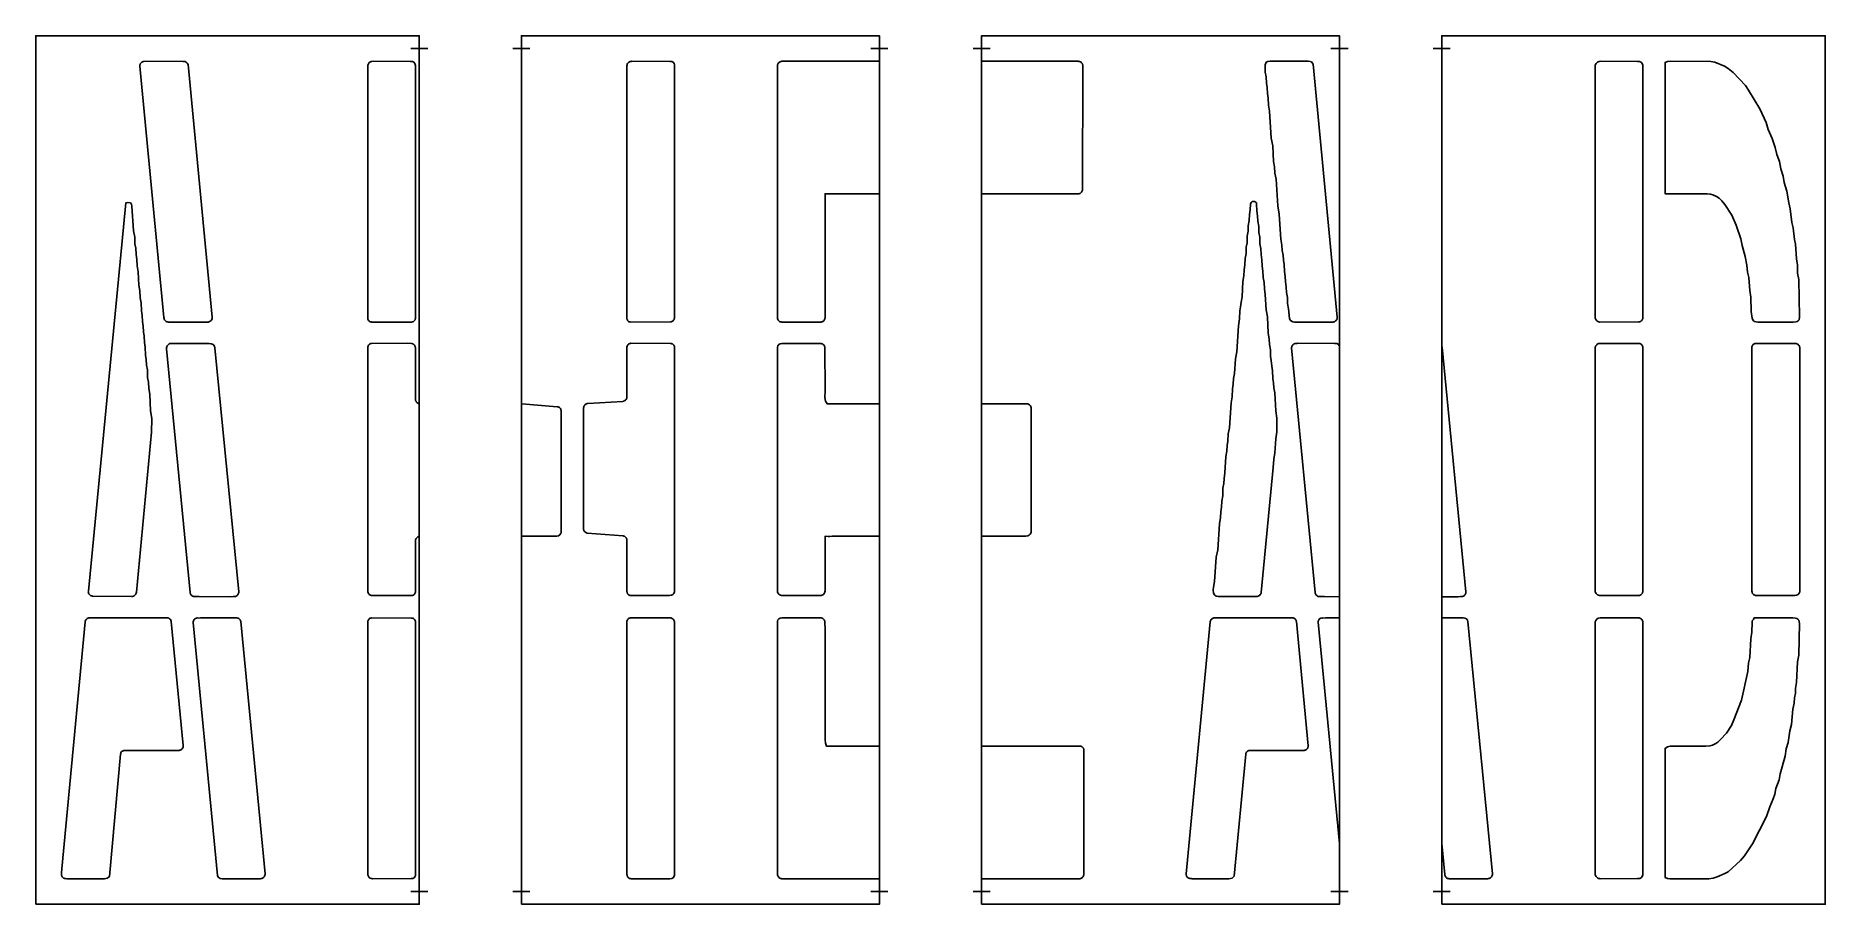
# Model space of a CAD drawing. Header units: inches. Extents: x 0 to 210, y 0 to 102.
import ezdxf

# ---------------------------------------------------------------- set-up
doc = ezdxf.new("R2010")
doc.units = ezdxf.units.IN
doc.header["$MEASUREMENT"] = 0
doc.layers.add('CUT', color=1, linetype='Continuous')
doc.layers.add('REG', color=5, linetype='Continuous')

msp = doc.modelspace()

# ---------------------------------------------------------------- linework, layer by layer
at = {"layer": 'CUT'}
for points in [[(12.27, 98.69), (12.29, 98.74), (12.33, 98.78), (12.37, 98.83), (12.41, 98.87), (12.46, 98.91), (12.52, 98.94), (12.57, 98.96), (12.68, 98.99), (12.82, 99), (17.31, 98.99), (17.54, 98.96), (17.67, 98.9), (17.76, 98.8), (17.88, 98.63), (20.72, 68.96), (20.71, 68.87), (20.7, 68.78), (20.67, 68.69), (20.62, 68.61), (20.56, 68.54), (20.49, 68.48), (20.41, 68.43), (20.32, 68.4), (20.22, 68.38), (20.06, 68.38), (19.86, 68.37), (15.57, 68.38), (15.49, 68.39), (15.4, 68.42), (15.31, 68.46), (15.24, 68.51), (15.18, 68.57), (15.12, 68.64), (15.08, 68.72), (15.05, 68.81), (15.03, 68.91), (12.21, 98.44), (12.21, 98.51), (12.23, 98.58), (12.24, 98.63)], [(39.02, 68.64), (38.99, 68.73), (38.98, 68.81), (38.98, 98.48), (38.99, 98.55), (39.01, 98.64), (39.04, 98.72), (39.09, 98.79), (39.14, 98.85), (39.21, 98.91), (39.28, 98.94), (39.36, 98.97), (39.45, 98.99), (39.61, 99), (43.98, 98.99), (44.21, 98.96), (44.38, 98.88), (44.49, 98.74), (44.58, 98.52), (44.58, 68.88), (44.57, 68.8), (44.55, 68.72), (44.52, 68.64), (44.47, 68.57), (44.41, 68.5), (44.35, 68.45), (44.28, 68.42), (44.2, 68.39), (44.11, 68.37), (43.98, 68.38), (43.63, 68.37), (39.43, 68.38), (39.35, 68.39), (39.27, 68.41), (39.19, 68.45), (39.12, 68.5), (39.06, 68.57)], [(69.42, 68.66), (69.4, 68.72), (69.39, 68.77), (69.39, 68.82), (69.39, 98.48), (69.4, 98.57), (69.42, 98.65), (69.45, 98.73), (69.5, 98.8), (69.56, 98.86), (69.63, 98.91), (69.7, 98.95), (69.78, 98.98), (69.87, 98.99), (69.97, 99), (74.46, 98.99), (74.66, 98.97), (74.81, 98.9), (74.92, 98.76), (74.98, 98.58), (74.98, 68.92), (74.98, 68.83), (74.95, 68.74), (74.92, 68.67), (74.87, 68.59), (74.81, 68.53), (74.74, 68.47), (74.67, 68.43), (74.58, 68.41), (74.49, 68.39), (69.82, 68.38), (69.76, 68.39), (69.69, 68.4), (69.64, 68.42), (69.59, 68.45), (69.54, 68.49), (69.5, 68.53), (69.47, 68.57), (69.44, 68.61)], [(87.09, 68.69), (87.06, 68.78), (87.05, 68.88), (87.05, 98.41), (87.05, 98.51), (87.08, 98.6), (87.11, 98.68), (87.16, 98.76), (87.2, 98.81), (87.25, 98.86), (87.31, 98.9), (87.37, 98.94), (87.44, 98.97), (87.49, 98.98), (87.56, 99), (87.63, 99), (99.02, 99), (99.02, 83.44), (92.64, 83.44), (92.64, 68.89), (92.63, 68.81), (92.61, 68.73), (92.58, 68.66), (92.55, 68.59), (92.5, 68.53), (92.44, 68.48), (92.38, 68.44), (92.31, 68.41), (92.24, 68.39), (92.16, 68.38), (87.74, 68.37), (87.68, 68.38), (87.56, 68.38), (87.48, 68.39), (87.38, 68.41), (87.29, 68.46), (87.21, 68.52), (87.14, 68.6)], [(122.36, 99), (122.44, 98.99), (122.53, 98.97), (122.62, 98.93), (122.69, 98.89), (122.74, 98.84), (122.78, 98.8), (122.83, 98.75), (122.86, 98.69), (122.88, 98.64), (122.9, 98.57), (122.92, 98.5), (122.92, 98.44), (122.86, 83.94), (122.85, 83.87), (122.83, 83.78), (122.8, 83.72), (122.76, 83.64), (122.72, 83.59), (122.67, 83.55), (122.62, 83.51), (122.58, 83.49), (122.52, 83.47), (122.46, 83.45), (122.41, 83.44), (122.35, 83.44), (111.02, 83.44), (111.02, 99)], [(147.18, 68.79), (147.06, 69.94), (146.94, 70.57), (146.91, 71.27), (146.81, 71.86), (146.78, 72.49), (146.68, 73.12), (146.66, 73.74), (146.56, 74.33), (146.53, 75.15), (146.44, 75.66), (146.41, 76.24), (146.32, 76.79), (146.28, 77.4), (146.15, 78.12), (145.95, 81.05), (145.78, 82.01), (145.58, 85.15), (145.45, 85.86), (145.41, 86.6), (145.3, 87.23), (145.19, 89.07), (145.03, 89.99), (144.83, 93.13), (144.7, 93.85), (144.67, 94.67), (144.57, 95.22), (144.54, 95.92), (144.45, 96.43), (144.42, 97.18), (144.32, 97.73), (144.32, 98.59), (144.37, 98.77), (144.44, 98.88), (144.63, 98.97), (144.91, 99), (149.36, 99), (149.6, 98.97), (149.73, 98.92), (149.83, 98.83), (149.93, 98.66), (152.76, 68.95), (152.76, 68.88), (152.76, 68.83), (152.75, 68.77), (152.72, 68.71), (152.7, 68.65), (152.66, 68.59), (152.63, 68.55), (152.58, 68.51), (152.53, 68.47), (152.48, 68.44), (152.44, 68.42), (152.37, 68.4), (152.27, 68.38), (152.09, 68.38), (152, 68.37), (147.75, 68.38), (147.56, 68.41), (147.39, 68.48), (147.26, 68.61)], [(188.64, 98.53), (188.64, 68.88), (188.63, 68.8), (188.61, 68.71), (188.57, 68.64), (188.52, 68.56), (188.46, 68.5), (188.38, 68.45), (188.31, 68.42), (188.21, 68.39), (188.14, 68.39), (183.6, 68.38), (183.37, 68.43), (183.22, 68.52), (183.11, 68.67), (183.05, 68.85), (183.05, 98.42), (183.06, 98.53), (183.1, 98.64), (183.15, 98.74), (183.22, 98.82), (183.31, 98.89), (183.41, 98.95), (183.52, 98.98), (183.66, 99), (188.03, 98.99), (188.26, 98.96), (188.43, 98.88), (188.55, 98.75)], [(205.77, 82.36), (205.95, 81.66), (206.14, 80.08), (206.27, 79.44), (206.45, 78.09), (206.56, 77.54), (206.66, 75.82), (206.79, 75.07), (206.81, 74.11), (206.93, 73.36), (207.03, 68.99), (206.97, 68.65), (206.89, 68.53), (206.77, 68.45), (206.59, 68.39), (206.3, 68.37), (202.15, 68.37), (201.76, 68.43), (201.63, 68.51), (201.54, 68.62), (201.47, 68.84), (201.34, 69.62), (201.32, 71.3), (201.19, 72.09), (201.08, 73.59), (200.94, 74.22), (200.85, 75.05), (200.65, 76.09), (200.28, 77.37), (200.13, 78.15), (199.6, 79.74), (199.08, 80.93), (198.28, 82.2), (197.9, 82.63), (197.59, 82.91), (197.27, 83.12), (196.87, 83.33), (196.6, 83.41), (196.18, 83.44), (191.25, 83.45), (191.25, 98.87), (191.55, 98.97), (191.86, 99), (196.61, 98.99), (197.09, 98.89), (198.21, 98.42), (198.67, 98.14), (199.24, 97.7), (200.7, 96.14), (201.06, 95.62), (202.36, 93.42), (203.11, 91.82), (203.36, 90.98), (203.83, 89.95), (204.19, 88.88), (204.37, 88.07), (204.67, 87.25), (204.84, 86.38), (205.13, 85.51), (205.24, 84.77), (205.55, 83.73)], [(11.23, 82.24), (11.28, 81.98), (11.48, 79.1), (11.61, 78.34), (11.64, 77.56), (11.73, 77.05), (11.77, 76.31), (11.86, 75.72), (11.89, 74.97), (12.01, 74.26), (12.11, 72.71), (12.23, 72.04), (12.26, 71.21), (12.36, 70.62), (12.39, 69.71), (12.48, 69.16), (12.51, 68.46), (12.61, 67.91), (12.64, 67.21), (12.73, 66.7), (12.76, 65.96), (12.85, 65.41), (12.88, 64.5), (12.97, 63.99), (13.01, 63.33), (13.1, 62.78), (13.13, 61.87), (13.23, 61.32), (13.26, 60.58), (13.38, 59.9), (13.48, 57.94), (13.61, 57.06), (13.57, 55.43), (11.81, 36.65), (11.79, 36.54), (11.75, 36.44), (11.7, 36.36), (11.63, 36.28), (11.55, 36.22), (11.45, 36.17), (11.34, 36.14), (11.24, 36.13), (6.65, 36.19), (6.57, 36.21), (6.48, 36.24), (6.4, 36.28), (6.34, 36.33), (6.28, 36.4), (6.23, 36.46), (6.19, 36.54), (6.17, 36.62), (6.16, 36.7), (6.17, 36.78), (10.56, 82.36), (10.83, 82.42), (11.1, 82.38)], [(138.24, 37.23), (138.37, 37.91), (138.57, 40.75), (138.74, 41.63), (138.94, 44.69), (139.07, 45.44), (139.1, 46.1), (139.19, 46.65), (139.23, 47.35), (139.33, 47.98), (139.35, 48.85), (139.44, 49.4), (139.48, 50.02), (139.59, 50.65), (139.7, 52.57), (139.81, 53.21), (139.85, 53.86), (139.94, 54.37), (139.98, 55.24), (140.11, 55.95), (140.31, 58.88), (140.44, 59.59), (140.47, 60.55), (140.56, 61.1), (140.6, 61.75), (140.71, 62.34), (140.82, 64.06), (140.97, 64.89), (141.18, 67.95), (141.31, 68.74), (141.35, 69.69), (141.43, 70.16), (141.48, 70.73), (141.59, 71.32), (141.69, 73.12), (141.81, 73.8), (141.84, 74.5), (141.93, 75.09), (141.96, 75.83), (142.06, 76.42), (142.09, 77.16), (142.18, 77.67), (142.21, 78.46), (142.31, 79.05), (142.33, 79.67), (142.43, 80.3), (142.46, 81), (142.56, 81.55), (142.58, 82.24), (142.65, 82.43), (142.77, 82.52), (143.04, 82.54), (143.21, 82.46), (143.28, 82.36), (143.3, 82.22), (143.33, 81.44), (143.42, 80.85), (143.45, 80.23), (143.55, 79.6), (143.58, 78.9), (143.67, 78.35), (143.7, 77.56), (143.8, 77.01), (143.83, 76.31), (143.93, 75.68), (143.95, 74.93), (144.05, 74.34), (144.07, 73.6), (144.17, 73.01), (144.21, 72.27), (144.32, 71.63), (144.42, 69.83), (144.57, 69), (144.67, 67.08), (144.79, 66.4), (144.82, 65.74), (144.92, 65.11), (144.95, 64.37), (145.03, 63.86), (145.07, 63.2), (145.17, 62.65), (145.2, 61.74), (145.28, 61.23), (145.33, 60.66), (145.44, 60.07), (145.54, 57.93), (145.67, 57.1), (145.67, 55.47), (145.54, 54.67), (145.44, 53), (145.32, 52.29), (145.24, 51.3), (143.84, 36.62), (143.82, 36.53), (143.78, 36.44), (143.73, 36.36), (143.66, 36.27), (143.58, 36.22), (143.49, 36.17), (143.38, 36.14), (143.28, 36.13), (138.82, 36.13), (138.55, 36.2), (138.34, 36.35), (138.25, 36.55), (138.22, 36.91)], [(15.58, 65.75), (15.67, 65.81), (15.74, 65.84), (15.79, 65.86), (15.91, 65.87), (20.32, 65.87), (20.6, 65.83), (20.81, 65.73), (20.96, 65.56), (21.02, 65.35), (23.82, 36.71), (23.82, 36.62), (23.81, 36.53), (23.77, 36.44), (23.73, 36.36), (23.67, 36.29), (23.6, 36.24), (23.52, 36.19), (23.43, 36.16), (23.33, 36.14), (23.18, 36.14), (22.9, 36.12), (19.19, 36.13), (18.61, 36.13), (18.52, 36.14), (18.44, 36.17), (18.37, 36.2), (18.31, 36.25), (18.25, 36.3), (18.2, 36.37), (18.16, 36.45), (18.13, 36.52), (18.11, 36.61), (15.35, 65.23), (15.35, 65.35), (15.38, 65.46), (15.4, 65.51), (15.43, 65.58), (15.49, 65.67)], [(44.54, 65.51), (44.57, 65.32), (44.58, 59.53), (44.59, 59.36), (44.59, 59.25), (44.59, 59.18), (44.61, 59.13), (44.63, 59.07), (44.65, 59.02), (44.68, 58.97), (44.72, 58.92), (44.76, 58.89), (44.84, 58.83), (44.93, 58.78), (44.99, 58.76), (45.01, 58.76), (45.01, 43.21), (44.95, 43.19), (44.91, 43.18), (44.85, 43.15), (44.81, 43.13), (44.76, 43.09), (44.71, 43.04), (44.68, 43), (44.64, 42.94), (44.61, 42.87), (44.59, 42.8), (44.58, 42.71), (44.58, 36.72), (44.56, 36.63), (44.54, 36.56), (44.5, 36.48), (44.45, 36.41), (44.38, 36.35), (44.31, 36.31), (44.23, 36.27), (44.14, 36.25), (44.07, 36.25), (39.45, 36.25), (39.37, 36.26), (39.28, 36.29), (39.21, 36.33), (39.14, 36.38), (39.08, 36.45), (39.04, 36.51), (39.01, 36.59), (38.99, 36.68), (38.98, 36.75), (38.98, 65.42), (38.99, 65.48), (39, 65.54), (39.02, 65.59), (39.06, 65.65), (39.1, 65.71), (39.14, 65.75), (39.19, 65.79), (39.24, 65.82), (39.32, 65.85), (39.41, 65.87), (43.69, 65.88), (44.14, 65.85), (44.32, 65.79), (44.45, 65.68)], [(64.56, 58.74), (64.64, 58.78), (64.73, 58.8), (64.79, 58.81), (68.89, 59.06), (68.96, 59.07), (69.01, 59.08), (69.07, 59.11), (69.12, 59.13), (69.16, 59.16), (69.22, 59.21), (69.29, 59.29), (69.33, 59.36), (69.36, 59.43), (69.38, 59.51), (69.39, 59.59), (69.39, 65.42), (69.4, 65.53), (69.42, 65.58), (69.45, 65.64), (69.51, 65.72), (69.59, 65.79), (69.65, 65.83), (69.71, 65.85), (69.78, 65.87), (69.85, 65.88), (74.5, 65.86), (74.56, 65.85), (74.6, 65.84), (74.66, 65.83), (74.72, 65.8), (74.77, 65.77), (74.81, 65.74), (74.85, 65.7), (74.89, 65.65), (74.94, 65.57), (74.96, 65.5), (74.98, 65.43), (74.98, 65.36), (74.98, 36.69), (74.9, 36.51), (74.79, 36.37), (74.63, 36.29), (74.39, 36.25), (69.98, 36.25), (69.85, 36.25), (69.77, 36.27), (69.68, 36.3), (69.59, 36.35), (69.54, 36.39), (69.51, 36.42), (69.47, 36.47), (69.45, 36.52), (69.42, 36.57), (69.41, 36.62), (69.4, 36.67), (69.39, 36.73), (69.39, 42.75), (69.38, 42.83), (69.36, 42.9), (69.33, 42.97), (69.29, 43.04), (69.23, 43.11), (69.19, 43.15), (69.14, 43.18), (69.09, 43.21), (69.03, 43.23), (68.93, 43.25), (64.74, 43.58), (64.69, 43.59), (64.63, 43.61), (64.57, 43.64), (64.51, 43.68), (64.46, 43.72), (64.41, 43.77), (64.38, 43.82), (64.34, 43.88), (64.32, 43.95), (64.3, 44), (64.29, 44.06), (64.29, 44.12), (64.31, 58.3), (64.32, 58.39), (64.34, 58.47), (64.38, 58.55), (64.43, 58.62), (64.49, 58.69)], [(87.1, 36.59), (87.06, 36.7), (87.05, 36.82), (87.05, 65.41), (87.12, 65.59), (87.23, 65.74), (87.39, 65.83), (87.58, 65.87), (92.11, 65.86), (92.19, 65.86), (92.27, 65.83), (92.35, 65.8), (92.43, 65.75), (92.49, 65.7), (92.54, 65.63), (92.58, 65.55), (92.61, 65.48), (92.63, 65.39), (92.64, 60.28), (92.61, 59.5), (92.69, 59.1), (92.77, 58.98), (92.88, 58.78), (99.02, 58.78), (99.02, 43.22), (93.49, 43.22), (93.16, 43.2), (93, 43.2), (92.64, 43.21), (92.64, 36.79), (92.63, 36.71), (92.61, 36.63), (92.58, 36.56), (92.54, 36.49), (92.5, 36.44), (92.45, 36.39), (92.4, 36.35), (92.36, 36.32), (92.3, 36.3), (92.25, 36.28), (92.18, 36.26), (92.13, 36.26), (91.96, 36.26), (91.85, 36.25), (87.63, 36.25), (87.53, 36.26), (87.42, 36.29), (87.32, 36.34), (87.23, 36.41), (87.15, 36.49)], [(147.47, 65.58), (147.5, 65.64), (147.55, 65.69), (147.59, 65.74), (147.63, 65.77), (147.69, 65.8), (147.74, 65.82), (147.8, 65.85), (147.89, 65.86), (148.01, 65.86), (148.1, 65.88), (152.46, 65.87), (152.7, 65.84), (152.88, 65.77), (153.01, 65.64), (153.03, 65.57), (153.03, 36.12), (151.28, 36.13), (150.66, 36.13), (150.58, 36.14), (150.51, 36.16), (150.44, 36.19), (150.36, 36.25), (150.3, 36.3), (150.25, 36.36), (150.21, 36.45), (150.18, 36.52), (150.17, 36.61), (147.41, 65.33), (147.41, 65.4), (147.42, 65.46), (147.44, 65.52)], [(165.08, 65.42), (167.87, 36.7), (167.87, 36.61), (167.85, 36.52), (167.82, 36.44), (167.77, 36.36), (167.72, 36.29), (167.65, 36.23), (167.57, 36.19), (167.48, 36.16), (167.38, 36.14), (167.24, 36.14), (166.95, 36.12), (165.03, 36.12), (165.03, 65.57)], [(183.1, 36.6), (183.06, 36.71), (183.05, 36.83), (183.05, 65.31), (183.05, 65.39), (183.07, 65.49), (183.1, 65.56), (183.15, 65.64), (183.22, 65.71), (183.29, 65.77), (183.37, 65.81), (183.45, 65.84), (183.54, 65.86), (188.15, 65.87), (188.22, 65.86), (188.31, 65.84), (188.38, 65.81), (188.45, 65.77), (188.52, 65.7), (188.57, 65.63), (188.61, 65.56), (188.63, 65.47), (188.64, 65.39), (188.64, 36.78), (188.64, 36.7), (188.61, 36.61), (188.58, 36.54), (188.54, 36.47), (188.48, 36.4), (188.41, 36.34), (188.33, 36.3), (188.24, 36.27), (188.16, 36.25), (188.01, 36.25), (183.64, 36.25), (183.54, 36.26), (183.43, 36.29), (183.32, 36.34), (183.23, 36.41), (183.15, 36.5)], [(201.49, 36.55), (201.46, 36.65), (201.45, 36.75), (201.45, 65.41), (201.45, 65.48), (201.47, 65.56), (201.5, 65.62), (201.54, 65.69), (201.59, 65.74), (201.65, 65.79), (201.72, 65.83), (201.8, 65.86), (201.87, 65.87), (206.55, 65.86), (206.62, 65.85), (206.7, 65.83), (206.78, 65.8), (206.85, 65.75), (206.92, 65.7), (206.97, 65.63), (207.01, 65.55), (207.03, 65.47), (207.05, 65.37), (207.05, 36.7), (206.97, 36.52), (206.86, 36.38), (206.69, 36.29), (206.46, 36.25), (201.96, 36.25), (201.87, 36.26), (201.78, 36.28), (201.69, 36.33), (201.61, 36.39), (201.54, 36.47)], [(57.04, 58.76), (61.2, 58.43), (61.26, 58.42), (61.34, 58.4), (61.41, 58.37), (61.47, 58.33), (61.54, 58.27), (61.58, 58.21), (61.62, 58.15), (61.65, 58.08), (61.67, 57.99), (61.68, 57.91), (61.68, 43.67), (61.6, 43.49), (61.51, 43.37), (61.36, 43.28), (61.17, 43.23), (57.07, 43.21), (57.02, 43.21), (57.01, 43.21), (57.01, 58.76)], [(116.33, 58.78), (116.39, 58.78), (116.45, 58.76), (116.51, 58.74), (116.58, 58.71), (116.63, 58.67), (116.68, 58.63), (116.73, 58.58), (116.76, 58.52), (116.79, 58.46), (116.81, 58.4), (116.82, 58.34), (116.83, 58.27), (116.83, 43.67), (116.73, 43.46), (116.61, 43.33), (116.44, 43.25), (116.2, 43.22), (111.02, 43.22), (111.02, 58.78)], [(5.91, 33.44), (5.97, 33.49), (6.03, 33.54), (6.1, 33.58), (6.16, 33.6), (6.23, 33.62), (6.31, 33.63), (15.41, 33.63), (15.51, 33.62), (15.6, 33.59), (15.65, 33.57), (15.71, 33.53), (15.76, 33.48), (15.8, 33.43), (15.84, 33.37), (15.87, 33.32), (15.88, 33.26), (15.9, 33.19), (17.3, 18.63), (17.3, 18.57), (17.29, 18.51), (17.28, 18.44), (17.26, 18.38), (17.23, 18.33), (17.19, 18.26), (17.15, 18.22), (17.09, 18.17), (17.03, 18.13), (16.97, 18.1), (16.9, 18.08), (16.82, 18.07), (10.42, 18.07), (10.33, 18.05), (10.24, 18.02), (10.16, 17.98), (10.08, 17.92), (10.03, 17.85), (10, 17.79), (9.97, 17.71), (9.95, 17.64), (8.64, 3.25), (8.51, 3.14), (8.39, 3.06), (8.05, 3), (3.64, 3), (3.49, 3.01), (3.42, 3.01), (3.37, 3.03), (3.31, 3.05), (3.27, 3.07), (3.22, 3.1), (3.17, 3.14), (3.13, 3.19), (3.1, 3.23), (3.06, 3.28), (3.04, 3.33), (3.02, 3.39), (3.01, 3.44), (3, 3.54), (3.03, 3.67), (3.05, 4.16), (5.8, 33.16), (5.81, 33.23), (5.83, 33.31), (5.87, 33.37)], [(18.76, 33.57), (18.85, 33.6), (18.96, 33.62), (19.08, 33.61), (19.35, 33.63), (23.62, 33.62), (23.69, 33.61), (23.75, 33.59), (23.82, 33.56), (23.88, 33.51), (23.94, 33.46), (23.98, 33.4), (24.01, 33.34), (24.04, 33.28), (24.05, 33.2), (26.91, 3.58), (26.91, 3.49), (26.89, 3.4), (26.86, 3.31), (26.81, 3.23), (26.75, 3.16), (26.68, 3.1), (26.6, 3.06), (26.52, 3.03), (26.44, 3.01), (26.32, 3), (21.87, 3), (21.64, 3.03), (21.51, 3.09), (21.42, 3.19), (21.34, 3.36), (18.48, 33.08), (18.48, 33.17), (18.5, 33.27), (18.54, 33.37), (18.6, 33.45), (18.68, 33.52)], [(39.08, 33.45), (39.13, 33.51), (39.19, 33.55), (39.25, 33.59), (39.32, 33.61), (39.39, 33.62), (44.11, 33.61), (44.19, 33.61), (44.27, 33.58), (44.34, 33.55), (44.41, 33.5), (44.46, 33.45), (44.51, 33.38), (44.55, 33.31), (44.57, 33.23), (44.58, 33.15), (44.58, 3.39), (44.5, 3.21), (44.41, 3.11), (44.25, 3.03), (44.06, 3.01), (39.57, 3), (39.46, 3.01), (39.36, 3.02), (39.26, 3.06), (39.17, 3.12), (39.09, 3.2), (39.03, 3.29), (39, 3.38), (38.98, 3.47), (38.98, 33.18), (38.99, 33.26), (39.01, 33.33), (39.04, 33.4)], [(69.48, 3.22), (69.43, 3.31), (69.4, 3.4), (69.39, 3.5), (69.39, 33.18), (69.39, 33.24), (69.41, 33.32), (69.44, 33.39), (69.48, 33.45), (69.52, 33.5), (69.58, 33.55), (69.65, 33.58), (69.72, 33.61), (69.8, 33.62), (74.04, 33.63), (74.36, 33.62), (74.47, 33.63), (74.54, 33.62), (74.62, 33.6), (74.71, 33.57), (74.78, 33.52), (74.86, 33.45), (74.91, 33.37), (74.95, 33.29), (74.97, 33.21), (74.98, 33.12), (74.98, 3.4), (74.91, 3.22), (74.8, 3.09), (74.67, 3.03), (74.44, 3), (69.89, 3), (69.81, 3.01), (69.71, 3.04), (69.62, 3.08), (69.54, 3.14)], [(92.58, 33.34), (92.61, 33.25), (92.63, 33.15), (92.63, 32.71), (92.64, 32.64), (92.64, 19.32), (92.69, 18.92), (92.82, 18.56), (99.02, 18.56), (99.02, 3), (87.63, 3), (87.56, 3), (87.49, 3.02), (87.42, 3.04), (87.34, 3.08), (87.27, 3.12), (87.22, 3.17), (87.17, 3.22), (87.13, 3.28), (87.1, 3.35), (87.07, 3.43), (87.05, 3.51), (87.05, 3.58), (87.05, 33.24), (87.12, 33.42), (87.21, 33.52), (87.37, 33.59), (87.57, 33.62), (92.12, 33.63), (92.2, 33.62), (92.3, 33.6), (92.39, 33.55), (92.47, 33.49), (92.53, 33.42)], [(135.17, 3.17), (135.11, 3.25), (135.08, 3.31), (135.06, 3.36), (135.04, 3.42), (135.03, 3.47), (135.03, 3.57), (137.86, 33.16), (137.87, 33.23), (137.89, 33.29), (137.92, 33.36), (137.97, 33.43), (138.02, 33.49), (138.08, 33.53), (138.14, 33.57), (138.22, 33.6), (138.29, 33.62), (138.37, 33.63), (147.49, 33.63), (147.58, 33.62), (147.66, 33.6), (147.72, 33.57), (147.78, 33.54), (147.83, 33.49), (147.88, 33.44), (147.91, 33.39), (147.94, 33.32), (147.96, 33.25), (147.97, 33.2), (149.34, 18.6), (149.34, 18.49), (149.33, 18.43), (149.31, 18.38), (149.28, 18.31), (149.25, 18.26), (149.2, 18.21), (149.15, 18.16), (149.09, 18.12), (149.03, 18.09), (148.96, 18.08), (148.9, 18.07), (142.5, 18.07), (142.4, 18.05), (142.31, 18.02), (142.23, 17.98), (142.15, 17.9), (142.1, 17.85), (142.06, 17.77), (142.04, 17.7), (142.02, 17.63), (140.68, 3.3), (140.54, 3.16), (140.42, 3.07), (140.04, 3), (135.71, 3), (135.65, 3.01), (135.55, 3.01), (135.45, 3.02), (135.35, 3.05), (135.31, 3.07), (135.25, 3.1)], [(150.65, 33.47), (150.7, 33.51), (150.75, 33.55), (150.84, 33.59), (150.94, 33.62), (151.09, 33.61), (151.37, 33.63), (153.03, 33.63), (153.03, 7.14), (150.53, 33.11), (150.53, 33.17), (150.54, 33.23), (150.55, 33.3), (150.57, 33.35), (150.61, 33.41)], [(167.56, 33.62), (167.76, 33.59), (167.92, 33.51), (168.04, 33.37), (168.09, 33.19), (170.98, 3.57), (170.98, 3.48), (170.96, 3.39), (170.93, 3.31), (170.88, 3.23), (170.82, 3.16), (170.75, 3.1), (170.68, 3.06), (170.59, 3.03), (170.51, 3.01), (170.41, 3), (165.89, 3), (165.81, 3.02), (165.72, 3.04), (165.65, 3.08), (165.58, 3.13), (165.52, 3.18), (165.47, 3.26), (165.43, 3.33), (165.4, 3.4), (165.39, 3.49), (165.03, 7.14), (165.03, 33.63)], [(183.1, 3.36), (183.06, 3.47), (183.05, 3.58), (183.05, 33.16), (183.12, 33.34), (183.23, 33.49), (183.39, 33.58), (183.62, 33.62), (187.65, 33.63), (188.03, 33.62), (188.14, 33.63), (188.2, 33.62), (188.29, 33.6), (188.37, 33.57), (188.44, 33.52), (188.51, 33.46), (188.57, 33.38), (188.61, 33.3), (188.63, 33.21), (188.64, 33.13), (188.64, 3.47), (188.55, 3.26), (188.44, 3.12), (188.27, 3.04), (188.03, 3.01), (183.64, 3), (183.54, 3.01), (183.43, 3.04), (183.32, 3.1), (183.23, 3.17), (183.15, 3.26)], [(199.32, 21.66), (200.2, 23.98), (200.95, 27.32), (201.06, 28.35), (201.19, 28.98), (201.31, 31.16), (201.44, 31.95), (201.46, 33.08), (201.49, 33.27), (201.61, 33.46), (201.69, 33.63), (206.25, 33.63), (206.54, 33.61), (206.72, 33.56), (206.84, 33.48), (206.93, 33.36), (207, 33.18), (207.03, 32.99), (206.93, 29.25), (206.79, 28.46), (206.68, 26.03), (206.56, 25.32), (206.54, 24.78), (206.44, 24.23), (206.41, 23.62), (206.26, 22.91), (206.07, 21.11), (205.89, 20.37), (205.69, 19), (205.48, 18.24), (205.34, 17.38), (204.76, 15.32), (204.63, 14.62), (204.26, 13.6), (204.12, 12.91), (203.95, 12.39), (203.53, 11.44), (203.14, 10.29), (202.72, 9.48), (202.49, 8.96), (202.19, 8.43), (201.76, 7.51), (201.51, 7.08), (200.56, 5.7), (200.1, 5.15), (198.64, 3.82), (198.28, 3.62), (197.36, 3.22), (196.89, 3.05), (196.39, 3), (191.82, 3), (191.54, 3.04), (191.25, 3.14), (191.25, 18.3), (191.52, 18.48), (191.86, 18.56), (196.05, 18.56), (196.51, 18.59), (196.82, 18.69), (197.19, 18.88), (197.43, 19.04), (197.74, 19.33), (198.46, 20.09), (199.04, 21.01)], [(122.56, 18.56), (122.62, 18.56), (122.68, 18.55), (122.74, 18.53), (122.79, 18.5), (122.84, 18.47), (122.9, 18.42), (122.94, 18.37), (122.97, 18.32), (123, 18.27), (123.03, 18.2), (123.04, 18.13), (123.04, 18.07), (123.02, 3.52), (123.02, 3.46), (123, 3.39), (122.98, 3.33), (122.95, 3.27), (122.92, 3.22), (122.87, 3.17), (122.81, 3.11), (122.76, 3.08), (122.69, 3.04), (122.63, 3.02), (122.55, 3), (122.48, 3), (111.02, 3), (111.02, 18.56)]]:
    msp.add_lwpolyline(points, close=True, dxfattribs=at)
at = {"layer": 'REG'}
for points in [[(0, 0), (45.01, 0), (45.01, 102), (0, 102)], [(57.01, 0), (99.02, 0), (99.02, 102), (57.01, 102)], [(111.02, 0), (153.03, 0), (153.03, 102), (111.02, 102)], [(165.03, 0), (210.05, 0), (210.05, 102), (165.03, 102)]]:
    msp.add_lwpolyline(points, close=True, dxfattribs=at)
for points in [[(45.01, 99.5), (45.01, 101.5)], [(57.01, 99.5), (57.01, 101.5)], [(99.02, 99.5), (99.02, 101.5)], [(111.02, 99.5), (111.02, 101.5)], [(153.03, 99.5), (153.03, 101.5)], [(165.03, 99.5), (165.03, 101.5)], [(44.01, 100.5), (46.01, 100.5)], [(56.01, 100.5), (58.01, 100.5)], [(98.02, 100.5), (100.02, 100.5)], [(110.02, 100.5), (112.02, 100.5)], [(152.03, 100.5), (154.03, 100.5)], [(164.03, 100.5), (166.03, 100.5)], [(45.01, 0.5), (45.01, 2.5)], [(57.01, 0.5), (57.01, 2.5)], [(99.02, 0.5), (99.02, 2.5)], [(111.02, 0.5), (111.02, 2.5)], [(153.03, 0.5), (153.03, 2.5)], [(165.03, 0.5), (165.03, 2.5)], [(44.01, 1.5), (46.01, 1.5)], [(56.01, 1.5), (58.01, 1.5)], [(98.02, 1.5), (100.02, 1.5)], [(110.02, 1.5), (112.02, 1.5)], [(152.03, 1.5), (154.03, 1.5)], [(164.03, 1.5), (166.03, 1.5)]]:
    msp.add_lwpolyline(points, dxfattribs=at)

doc.saveas('drawing.dxf')
